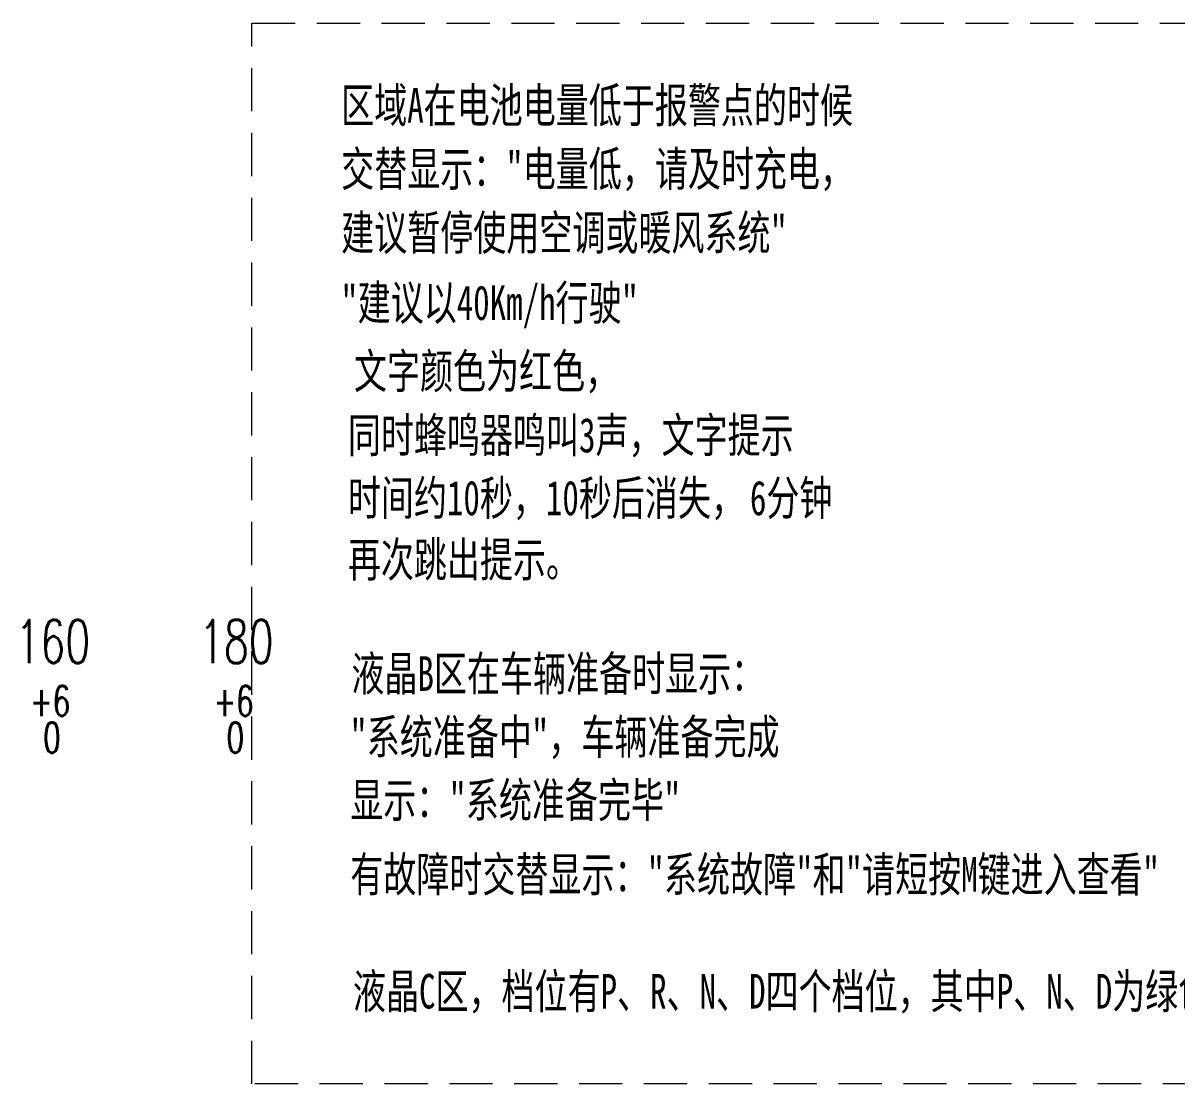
# Model space of a CAD drawing. Header units: millimetres. Extents: x 0 to 1188, y 0 to 840.
# Drawn here: x 762.8 to 896.2, y 281.9 to 404.6 of the extents above; entities that cross this region are included whole.
import ezdxf

# ---------------------------------------------------------------- set-up
doc = ezdxf.new("R2010")
doc.units = ezdxf.units.MM
doc.linetypes.add('DASHED', pattern=[0.75, 0.5, -0.25])
for name, color, linetype, lineweight in [('4虚线层', 6, 'DASHED', 20), ('6文字层', 3, 'Continuous', 20), ('7标注层', 4, 'Continuous', 20)]:
    doc.layers.add(name, color=color, linetype=linetype, lineweight=lineweight)
doc.styles.add('HZTXT1', font='', dxfattribs={"width": 0.7, "height": 5})
doc.styles.add('STYLE9', font='romans.shx', dxfattribs={"width": 0.67, "height": 5, "bigfont": 'hzfs.shx'})
doc.styles.get('HZTXT1').set_extended_font_data('楷体_GB2312')

msp = doc.modelspace()

# ---------------------------------------------------------------- linework, layer by layer
at = {"layer": '4虚线层', "ltscale": 10}
for p, q in [((789.2516, 404.5746), (974.5811, 404.5746)), ((789.2516, 281.8769), (789.2516, 404.5746)), ((974.5811, 281.8769), (789.2516, 281.8769))]:
    msp.add_line(p, q, dxfattribs=at)

# ---------------------------------------------------------------- texts
at = {"color": 1, "style": 'HZTXT1', "width": 0.7}
msp.add_text('文字颜色为红色，', height=4, dxfattribs=at).set_placement((801.0495, 362.3225))
at = {"style": 'HZTXT1', "width": 0.7}
for s, p in [('同时蜂鸣器鸣叫3声，文字提示', (800.3425, 354.9207)), ('时间约10秒，10秒后消失，', (800.3425, 347.654)), ('6分钟', (846.8376, 347.654)), ('再次跳出提示。', (800.3425, 340.5333))]:
    msp.add_text(s, height=4, dxfattribs=at).set_placement(p)
at = {"layer": '6文字层', "style": 'STYLE9', "width": 0.67}
for s, p in [('+6', (763.6056, 324.4196)), ('+6', (784.8198, 324.4196)), ('0', (765.1131, 320.1863)), ('0', (786.3273, 320.1863))]:
    msp.add_text(s, height=3.5, dxfattribs=at).set_placement(p)
at = {"layer": '6文字层', "ltscale": 10, "char_height": 5, "width": 21.2142, "attachment_point": 5, "style": 'STYLE9'}
for s, insert in [('160', (766.2298, 333.0529)), ('180', (787.4446, 333.0529))]:
    msp.add_mtext(s, dxfattribs=dict(at, insert=insert))
at = {"layer": '7标注层', "style": 'HZTXT1', "width": 0.7}
for s, p in [('区域A在电池电量低于报警点的时候', (799.5678, 393.0691)), ('交替显示："电量低，请及时充电，', (799.5678, 385.7106)), ('建议暂停使用空调或暖风系统"  ', (799.5678, 378.3304)), ('"建议以40Km/h行驶"', (799.5678, 370.2372)), ('液晶B区在车辆准备时显示：', (800.7547, 327.3384)), ('    "系统准备中"，车辆准备完成', (793.0055, 320.0231)), ('    显示："系统准备完毕" ', (793.0055, 312.7078)), ('    有故障时交替显示："系统故障"和"请短按M键进入查看"', (793.0055, 304.1174)), ('液晶C区，档位有P、R、N、D四个档位，其中P、N、D为绿色，R为黄色。', (800.9305, 290.5971))]:
    msp.add_text(s, height=4, dxfattribs=at).set_placement(p)

doc.saveas('drawing.dxf')
